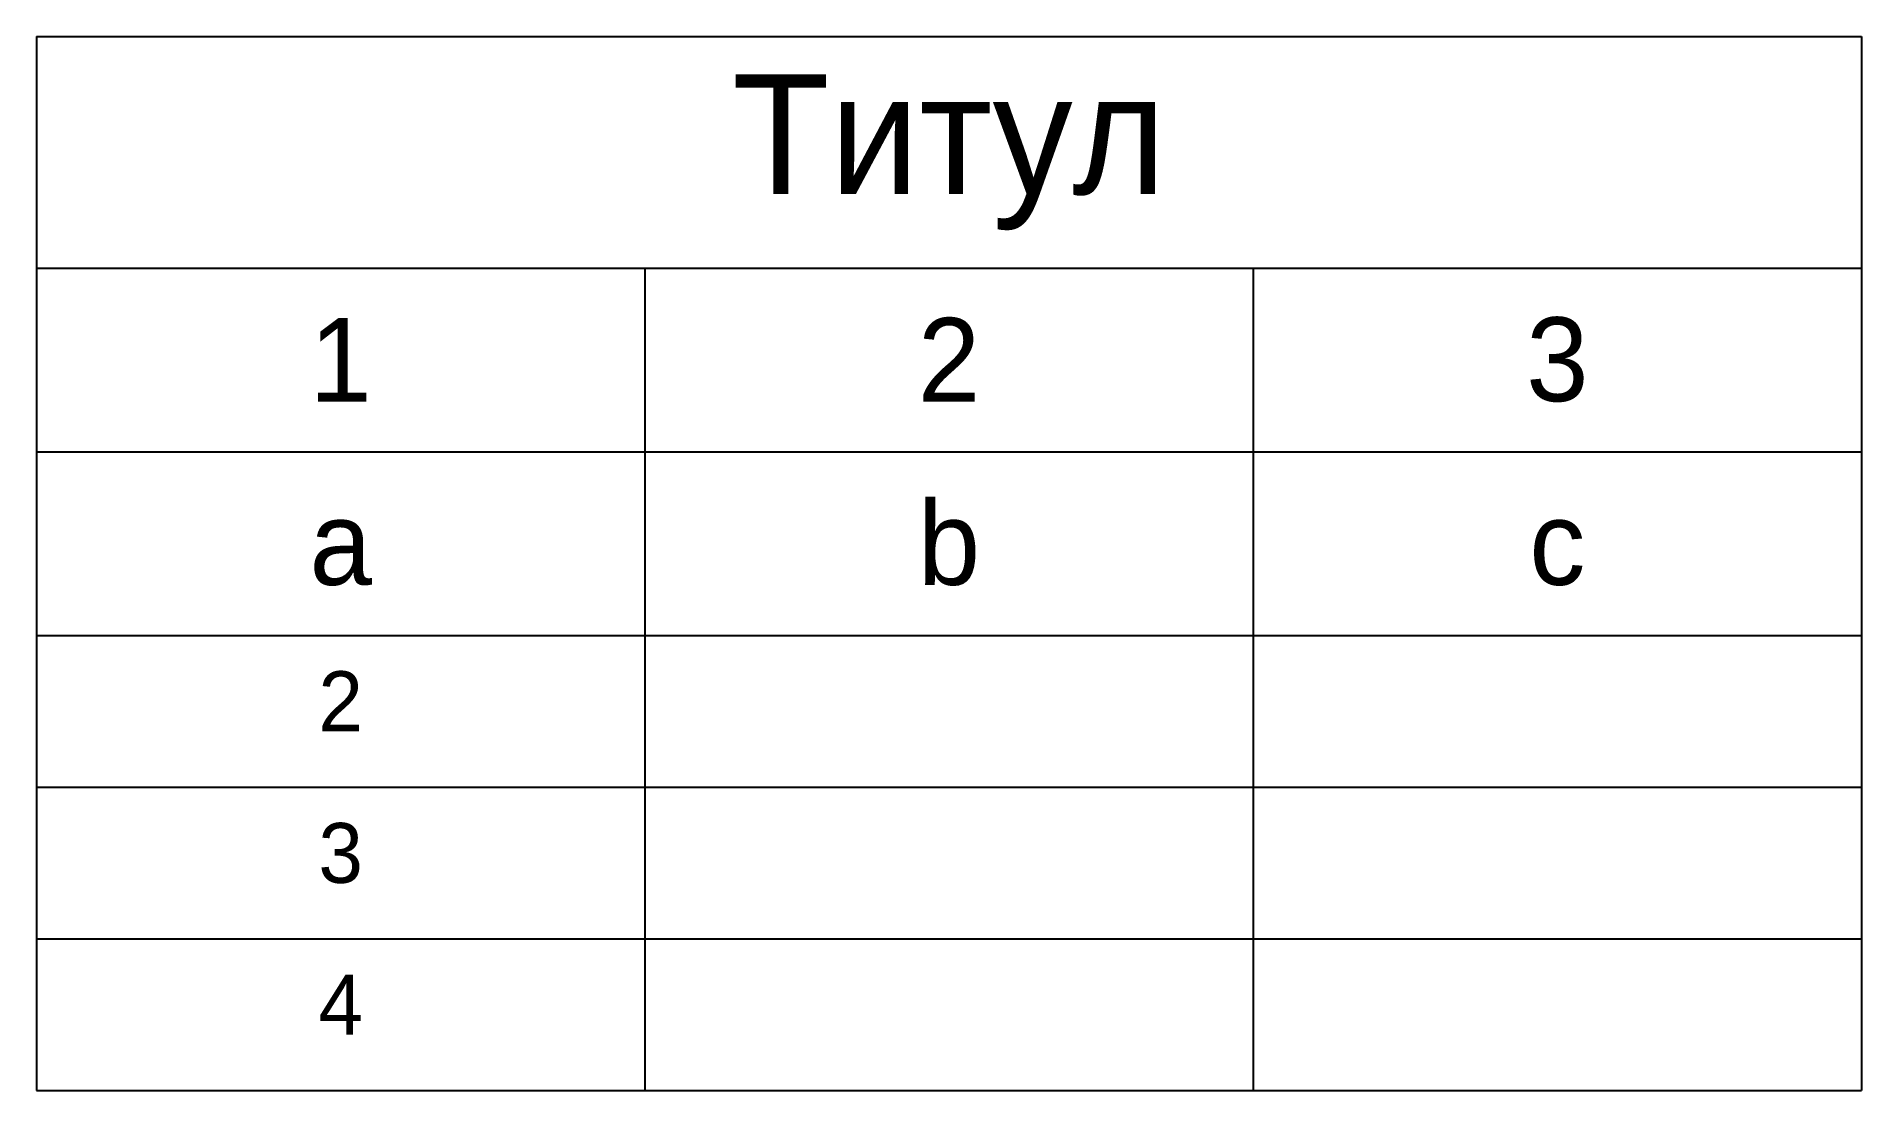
# Model space of a CAD drawing. Extents: x 96.5 to 172.7, y -103 to -59.
import ezdxf

# ---------------------------------------------------------------- set-up
doc = ezdxf.new("R2010")
doc.units = 0
doc.header["$MEASUREMENT"] = 0
doc.layers.add('DefaultErrorLayer', color=7, linetype='Continuous')

# ---------------------------------------------------------------- blocks, each defined once
blk = doc.blocks.new('*T1')
at = {"layer": 'DefaultErrorLayer', "color": 0, "linetype": 'ByBlock', "lineweight": -2, "transparency": 16777216}
for p, q in [((0, 0), (76.2, 0)), ((0, 0), (0, -44)), ((76.2, 0), (76.2, -44)), ((0, -9.667), (76.2, -9.667)), ((25.4, -9.667), (25.4, -44)), ((50.8, -9.667), (50.8, -44)), ((0, -17.333), (76.2, -17.333)), ((0, -25), (76.2, -25)), ((0, -31.333), (76.2, -31.333)), ((0, -37.667), (76.2, -37.667)), ((0, -44), (76.2, -44))]:
    blk.add_line(p, q, dxfattribs=at)
at = {"layer": 'DefaultErrorLayer', "color": 0, "transparency": 16777216}
for s, insert, char_height, width, attachment_point in [('Титул', (38.1, -4.833), 5, 73.2, 5), ('1', (12.7, -13.5), 3.5, 22.4, 5), ('2', (38.1, -13.5), 3.5, 22.4, 5), ('3', (63.5, -13.5), 3.5, 22.4, 5), ('b', (38.1, -21.167), 3.5, 22.4, 5), ('a', (12.7, -21.167), 3.5, 22.4, 5), ('c', (63.5, -21.167), 3.5, 22.4, 5), ('2', (12.7, -26.5), 2.5, 22.4, 2), ('3', (12.7, -32.833), 2.5, 22.4, 2), ('4', (12.7, -39.167), 2.5, 22.4, 2)]:
    blk.add_mtext(s, dxfattribs=dict(at, insert=insert, char_height=char_height, width=width, attachment_point=attachment_point))

msp = doc.modelspace()

# ---------------------------------------------------------------- block references
msp.add_blockref('*T1', (96.523, -59.008))

doc.saveas('drawing.dxf')
